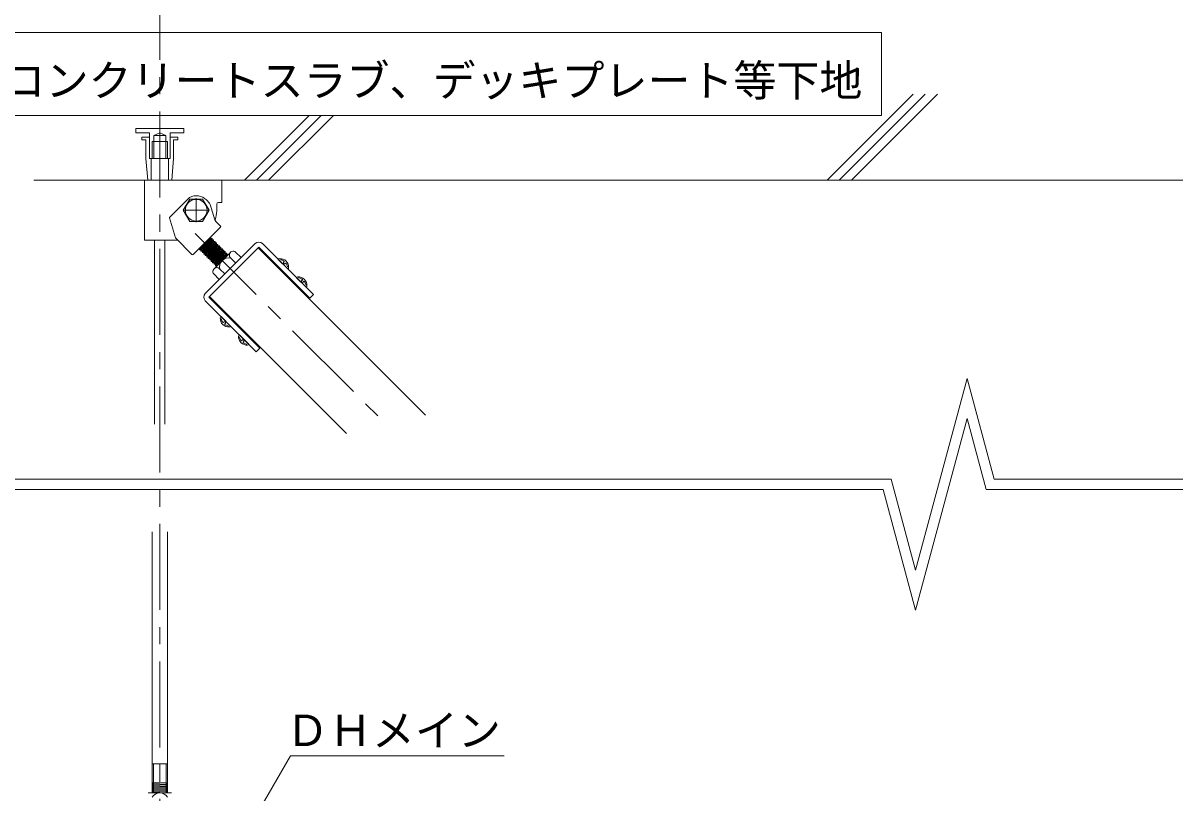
# Model space of a CAD drawing. Units: millimetres at full size, sheet at 1:10; details may follow other scales. Extents: x -2077 to 2023, y -1433 to 1417.
# Drawn here: x -260 to 410, y -818 to -370 of the extents above; entities that cross this region are included whole.
import ezdxf
from ezdxf.enums import TextEntityAlignment as Align

# ---------------------------------------------------------------- set-up
doc = ezdxf.new("R2010")
doc.units = ezdxf.units.MM
doc.header["$LTSCALE"] = 10
doc.linetypes.add('CHAIN1', pattern=[8, 5, -1, 1, -1])
for name, color, linetype, lineweight in [('1-0_断面', 7, 'Continuous', 9), ('1-1_寸法', 7, 'Continuous', 9), ('1-2_文字', 7, 'Continuous', 9)]:
    doc.layers.add(name, color=color, linetype=linetype, lineweight=lineweight)
doc.styles.add('ＭＳ ゴシック', font='')
doc.styles.get('ＭＳ ゴシック').set_extended_font_data('MS Gothic')

msp = doc.modelspace()

# ---------------------------------------------------------------- linework, layer by layer
at = {"layer": '1-0_断面', "color": 4, "linetype": 'CHAIN1'}
for p, q in [((-180.65, -101.4), (-180.65, -991.07)), ((-159.97, -492.49), (-49.09, -603.37))]:
    msp.add_line(p, q, dxfattribs=at)
at = {"layer": '1-0_断面'}
for p, q in [((-194.65, -431.37), (-194.65, -433.87)), ((-166.65, -431.37), (-194.65, -431.37)), ((-194.65, -433.87), (-186.65, -433.87)), ((-186.65, -433.87), (-186.65, -448.87)), ((-184.15, -435.37), (-180.65, -433.87)), ((-184.15, -448.87), (-184.15, -435.37)), ((-184.15, -435.37), (-177.15, -435.37)), ((-180.65, -433.87), (-177.15, -435.37)), ((-177.15, -435.37), (-177.15, -448.87)), ((-174.65, -433.87), (-166.65, -433.87)), ((-174.65, -448.87), (-174.65, -433.87)), ((-166.65, -433.87), (-166.65, -431.37)), ((-191.15, -436.37), (-191.15, -437.87)), ((-191.15, -436.37), (-186.65, -436.37)), ((-191.15, -437.87), (-188.65, -437.87)), ((-188.65, -437.87), (-188.65, -448.87)), ((-185.15, -438.87), (-185.15, -448.87)), ((-185.15, -438.87), (-176.15, -438.87)), ((-176.15, -438.87), (-176.15, -448.87)), ((-174.65, -436.37), (-170.15, -436.37)), ((-172.65, -437.87), (-172.65, -448.87)), ((-172.65, -437.87), (-170.15, -437.87)), ((-170.15, -436.37), (-170.15, -437.87)), ((-188.65, -448.87), (-187.65, -461.37)), ((-186.65, -448.87), (-184.15, -448.87)), ((-185.65, -448.87), (-185.65, -461.37)), ((-184.15, -448.87), (-177.15, -448.87)), ((-177.15, -448.87), (-174.65, -448.87)), ((-175.65, -448.87), (-175.65, -461.37)), ((-172.65, -448.87), (-173.65, -461.37)), ((-253.81, -461.37), (1689.45, -461.37)), ((-189.45, -461.37), (-189.45, -496.37)), ((-189.45, -461.37), (-144.95, -461.37)), ((-187.65, -461.37), (-173.65, -461.37)), ((-144.45, -461.87), (-144.45, -474.37)), ((-174.79, -482.9), (-163.29, -471.4)), ((-159.45, -471.87), (-159.45, -485.87)), ((-153.51, -472.93), (-151.74, -474.69)), ((-148.63, -484.39), (-151.24, -475.54)), ((-147.45, -475.37), (-147.45, -479.37)), ((-146.45, -474.37), (-144.45, -474.37)), ((-166.45, -478.87), (-152.45, -478.87)), ((-174.92, -483.4), (-171.5, -495.01)), ((-161.21, -504.68), (-145.3, -488.77)), ((-148.56, -484.58), (-148.45, -484.37)), ((-148.13, -485.24), (-145.3, -488.06)), ((-171.38, -495.23), (-161.92, -504.68)), ((-151.03, -494.5), (-157.54, -501.85)), ((-151.03, -495.35), (-156.69, -501.85)), ((-150.18, -495.35), (-156.69, -502.7)), ((-151.03, -494.5), (-151.03, -495.35)), ((-189.45, -496.37), (-170.23, -496.37)), ((-183.65, -603.37), (-183.65, -496.37)), ((-177.65, -603.37), (-177.65, -496.37)), ((-149.33, -496.2), (-155.84, -503.55)), ((-148.49, -497.04), (-154.99, -504.4)), ((-125.2, -498.27), (-154.19, -527.26)), ((-147.64, -497.89), (-154.14, -505.25)), ((-146.79, -498.74), (-153.29, -506.1)), ((-145.94, -499.59), (-152.45, -506.94)), ((-123.08, -500.39), (-152.07, -529.38)), ((-145.09, -500.44), (-151.6, -507.79)), ((-144.24, -501.29), (-150.75, -508.64)), ((-143.39, -502.14), (-149.9, -509.49)), ((-123.43, -500.74), (-26.11, -598.07)), ((-123.08, -500.39), (-93.38, -530.09)), ((-149.06, -512.94), (-139.52, -503.39)), ((-142.55, -502.98), (-149.05, -510.34)), ((-141.7, -503.83), (-148.2, -511.19)), ((-140.85, -504.68), (-141.19, -505.06)), ((-139.34, -506.75), (-136.51, -509.58)), ((-136.5, -503.24), (-133.33, -506.4)), ((-106.18, -513.04), (-111.68, -507.55)), ((-108.74, -509.26), (-108.27, -508.78)), ((-147.35, -511.19), (-147.35, -511.23)), ((-145.71, -513.12), (-142.88, -515.95)), ((-107.89, -510.1), (-107.42, -509.63)), ((-149.22, -515.96), (-146.06, -519.13)), ((-95.57, -523.65), (-101.07, -518.15)), ((-98.13, -519.86), (-97.66, -519.39)), ((-97.29, -520.71), (-96.81, -520.24)), ((-151.72, -529.03), (-72.07, -608.68)), ((-154.19, -531.5), (-124.49, -561.2)), ((-152.07, -529.38), (-122.37, -559.08)), ((-139.42, -546.28), (-144.91, -540.78)), ((-143.2, -543.72), (-143.68, -544.19)), ((-142.36, -544.57), (-142.83, -545.04)), ((-128.81, -556.88), (-134.31, -551.39)), ((-132.6, -554.33), (-133.07, -554.8)), ((-131.75, -555.17), (-132.22, -555.65)), ((-122.37, -559.08), (-124.49, -561.2)), ((-185.15, -800.9), (-185.15, -665.9)), ((-176.15, -800.9), (-176.15, -665.9)), ((-184.35, -800.9), (-184.35, -817.9)), ((-176.95, -800.9), (-176.15, -800.9)), ((-176.95, -800.9), (-176.95, -817.9)), ((-176.15, -800.9), (-176.15, -817.9)), ((-185.05, -812.34), (-184.25, -812.92)), ((-185.05, -813.49), (-184.25, -814.07)), ((-185.05, -814.64), (-184.25, -815.22)), ((-185.05, -815.79), (-184.25, -816.37)), ((-185.05, -816.94), (-184.25, -817.52)), ((-176.05, -812.7), (-176.85, -813.22)), ((-176.05, -813.85), (-176.85, -814.37)), ((-176.05, -815), (-176.85, -815.52)), ((-176.05, -816.15), (-176.85, -816.67)), ((-176.05, -817.3), (-176.85, -817.82)), ((-187.4, -817.9), (-173.9, -817.9)), ((-187.3, -817.9), (-173.8, -817.9)), ((-176.74, -817.9), (-176.85, -817.82))]:
    msp.add_line(p, q, dxfattribs=at)
msp.add_lwpolyline([(-163.2, -472.37), (-166.95, -478.87), (-163.2, -485.37), (-155.69, -485.37), (-151.94, -478.87), (-155.69, -472.37)], close=True, dxfattribs=at)
for points in [[(-151.03, -495.35), (-150.18, -495.35), (-150.18, -496.2)], [(-157.54, -501), (-157.54, -501.85), (-156.69, -501.85)], [(-156.69, -501.85), (-156.69, -502.7), (-155.84, -502.7)], [(-155.84, -502.7), (-150.18, -496.2), (-149.33, -496.2), (-149.33, -497.04)], [(-154.99, -503.55), (-149.33, -497.04), (-148.49, -497.04), (-148.49, -497.89)], [(-154.14, -504.4), (-148.49, -497.89), (-147.64, -497.89), (-147.64, -498.74)], [(-153.29, -505.25), (-147.64, -498.74), (-146.79, -498.74), (-146.79, -499.59)], [(-152.45, -506.1), (-146.79, -499.59), (-145.94, -499.59), (-145.94, -500.44)], [(-151.6, -506.94), (-145.94, -500.44), (-145.09, -500.44), (-145.09, -501.29)], [(-150.75, -507.79), (-145.09, -501.29), (-144.24, -501.29), (-144.24, -502.14)], [(-149.9, -508.64), (-144.24, -502.14), (-143.39, -502.14), (-143.39, -502.98)], [(-120.96, -498.27), (-91.26, -527.97), (-93.38, -530.09)], [(-155.84, -502.7), (-155.84, -503.55), (-154.99, -503.55)], [(-154.99, -503.55), (-154.99, -504.4), (-154.14, -504.4)], [(-154.14, -504.4), (-154.14, -505.25), (-153.29, -505.25)], [(-153.29, -505.25), (-153.29, -506.1), (-152.45, -506.1)], [(-152.45, -506.1), (-152.45, -506.94), (-151.6, -506.94)], [(-151.6, -506.94), (-151.6, -507.79), (-150.75, -507.79)], [(-150.75, -507.79), (-150.75, -508.64), (-149.9, -508.64)], [(-149.9, -508.64), (-149.9, -509.49), (-149.05, -509.49)], [(-149.05, -509.49), (-143.39, -502.98), (-142.55, -502.98), (-142.55, -503.83)], [(-148.2, -510.34), (-142.55, -503.83), (-141.7, -503.83), (-141.7, -504.68)], [(-147.35, -511.19), (-141.7, -504.68), (-140.85, -504.68), (-140.85, -504.73)], [(-149.05, -509.49), (-149.05, -510.34), (-148.2, -510.34)], [(-148.2, -510.34), (-148.2, -511.19), (-147.35, -511.19)], [(-176.95, -800.9), (-185.15, -800.9), (-185.15, -817.9)], [(-185.05, -812.34), (-184.25, -811.77), (-176.85, -812.07)], [(-185.05, -812.34), (-176.05, -812.7), (-176.85, -812.07)], [(-185.05, -813.49), (-184.25, -812.92), (-176.85, -813.22)], [(-185.05, -813.49), (-176.05, -813.85), (-176.85, -813.22)], [(-185.05, -814.64), (-184.25, -814.07), (-176.85, -814.37)], [(-185.05, -814.64), (-176.05, -815), (-176.85, -814.37)], [(-185.05, -815.79), (-184.25, -815.22), (-176.85, -815.52)], [(-185.05, -815.79), (-176.05, -816.15), (-176.85, -815.52)], [(-185.05, -816.94), (-184.25, -816.37), (-176.85, -816.67)], [(-185.05, -816.94), (-176.05, -817.3), (-176.85, -816.67)], [(-184.79, -817.9), (-184.25, -817.52), (-176.85, -817.82)]]:
    msp.add_lwpolyline(points, dxfattribs=at)
msp.add_circle((-159.45, -478.87), 6.3, dxfattribs=at)
for centre, radius, start, end in [((-144.95, -461.87), 0.5, 0, 90), ((-159.45, -478.87), 8.4, 45, 117.24721), ((-153.16, -476.11), 2, 16.43416, 45), ((-146.45, -475.37), 1, 90, 180), ((-163.81, -478.7), 16.38, 339.73705, 357.64309), ((-174.44, -483.26), 0.5, 135, 196.38954), ((-146.71, -483.83), 2, 196.43416, 225), ((-145.66, -488.42), 0.5, 315, 45), ((-171.02, -494.87), 0.5, 196.38954, 225), ((-123.08, -500.39), 3, 45, 135), ((-161.57, -504.33), 0.5, 225, 315), ((-140.54, -511.92), 5.3, 76.89078, 193.10921), ((-137.92, -504.99), 2.26, 51.02525, 231.02559), ((-111.59, -507.48), 0.117, 134.01915, 216.81377), ((-110.76, -508.3), 1.28, 98.98254, 135.17889), ((-110.66, -512.02), 5, 45.00005, 93.47098), ((-109.89, -507.33), 0.431, 139.13432, 229.51186), ((-111.6, -512.96), 5.5, 53.33444, 74.92363), ((-108.66, -508.75), 0.394, 355.11562, 29.64836), ((-110.66, -512.02), 5, 356.52101, 45.00005), ((-147.46, -514.54), 2.26, 38.97439, 218.97475), ((-108.06, -509.43), 0.699, 165.81576, 284.18434), ((-107.38, -510.02), 0.394, 60.35175, 94.89621), ((-111.6, -512.96), 5.5, 15.07422, 36.66631), ((-105.96, -511.25), 0.431, 220.52147, 310.86638), ((-106.11, -512.95), 0.117, 233.61571, 315.97989), ((-106.94, -512.12), 1.28, 314.91063, 350.99127), ((-100.98, -518.08), 0.117, 134.01915, 216.81377), ((-100.15, -518.91), 1.28, 98.98254, 135.17889), ((-100.05, -522.63), 5, 45.00005, 93.47098), ((-99.28, -517.93), 0.431, 139.13432, 229.51186), ((-100.99, -523.57), 5.5, 53.33444, 74.92363), ((-97.46, -520.03), 0.699, 165.81576, 284.18434), ((-98.05, -519.35), 0.394, 355.11562, 29.64836), ((-96.78, -520.63), 0.394, 60.35175, 94.89621), ((-100.99, -523.57), 5.5, 15.07422, 36.66631), ((-100.05, -522.63), 5, 356.52101, 45.00005), ((-95.35, -521.86), 0.431, 220.52147, 310.86638), ((-152.07, -529.38), 3, 135, 225), ((-95.51, -523.56), 0.117, 233.61571, 315.97989), ((-96.33, -522.73), 1.28, 314.91063, 350.99127), ((-140.44, -541.8), 5, 176.52902, 224.99995), ((-144.16, -541.7), 1.28, 134.82111, 171.01746), ((-145.13, -542.57), 0.431, 40.48814, 130.86568), ((-144.98, -540.87), 0.117, 53.18623, 135.98085), ((-139.5, -540.86), 5.5, 195.07637, 216.66556), ((-140.44, -541.8), 5, 224.99995, 273.47899), ((-143.71, -543.8), 0.394, 240.35164, 274.88438), ((-143.03, -544.4), 0.699, 345.81566, 104.18424), ((-142.44, -545.08), 0.394, 175.10379, 209.64825), ((-139.5, -540.86), 5.5, 233.33369, 254.92578), ((-141.21, -546.5), 0.431, 319.13362, 49.47853), ((-140.34, -545.52), 1.28, 279.00873, 315.08937), ((-139.51, -546.35), 0.117, 314.02011, 36.38429), ((-129.83, -552.41), 5, 176.52902, 224.99995), ((-133.55, -552.31), 1.28, 134.82111, 171.01746), ((-134.53, -553.18), 0.431, 40.48814, 130.86568), ((-134.38, -551.48), 0.117, 53.18623, 135.98085), ((-128.89, -551.47), 5.5, 195.07637, 216.66556), ((-129.83, -552.41), 5, 224.99995, 273.47899), ((-133.11, -554.41), 0.394, 240.35164, 274.88438), ((-132.43, -555), 0.699, 345.81566, 104.18424), ((-131.83, -555.68), 0.394, 175.10379, 209.64825), ((-128.89, -551.47), 5.5, 233.33369, 254.92578), ((-130.6, -557.1), 0.431, 319.13362, 49.47853), ((-129.73, -556.13), 1.28, 279.00873, 315.08937), ((-128.9, -556.95), 0.117, 314.02011, 36.38429), ((-180.65, -823.2), 5.3, 31.89079, 148.10921), ((-180.55, -823.2), 5.3, 31.89078, 148.10921)]:
    msp.add_arc(centre, radius, start, end, dxfattribs=at)
at = {"layer": '1-1_寸法'}
for p, q in [((207.48, -461.37), (257.48, -411.37)), ((214.55, -461.37), (264.55, -411.37)), ((221.62, -461.37), (271.62, -411.37)), ((-131.45, -461.37), (-93.76, -423.68)), ((-124.38, -461.37), (-86.69, -423.68)), ((-117.31, -461.37), (-79.62, -423.68)), ((288.86, -576.78), (258.96, -688.37)), ((304.56, -635.37), (288.86, -576.78)), ((288.86, -599.96), (258.96, -711.55)), ((299.95, -641.37), (288.86, -599.96)), ((-326.88, -635.37), (244.76, -635.37)), ((258.96, -688.37), (244.76, -635.37)), ((304.56, -635.37), (1154.76, -635.37)), ((-326.88, -641.37), (240.15, -641.37)), ((240.15, -641.37), (258.96, -711.55)), ((299.95, -641.37), (1150.15, -641.37))]:
    msp.add_line(p, q, dxfattribs=at)
at = {"layer": '1-2_文字'}
for p, q in [((-649.44, -375.49), (239.22, -375.49)), ((239.22, -375.49), (239.22, -423.68)), ((239.22, -423.68), (-649.44, -423.68)), ((-104.6, -796.26), (-173.27, -915.2)), ((-104.6, -796.26), (19.73, -796.26))]:
    msp.add_line(p, q, dxfattribs=at)

# ---------------------------------------------------------------- texts
at = {"layer": '1-2_文字', "style": 'ＭＳ ゴシック'}
for s, p in [('※コンクリートスラブ、デッキプレート等下地', (-297.03, -418.06)), ('ＤＨメイン', (-107.29, -796.14))]:
    msp.add_text(s, height=18.33, dxfattribs=at).set_placement(p, align=Align.BOTTOM_LEFT)

doc.saveas('drawing.dxf')
